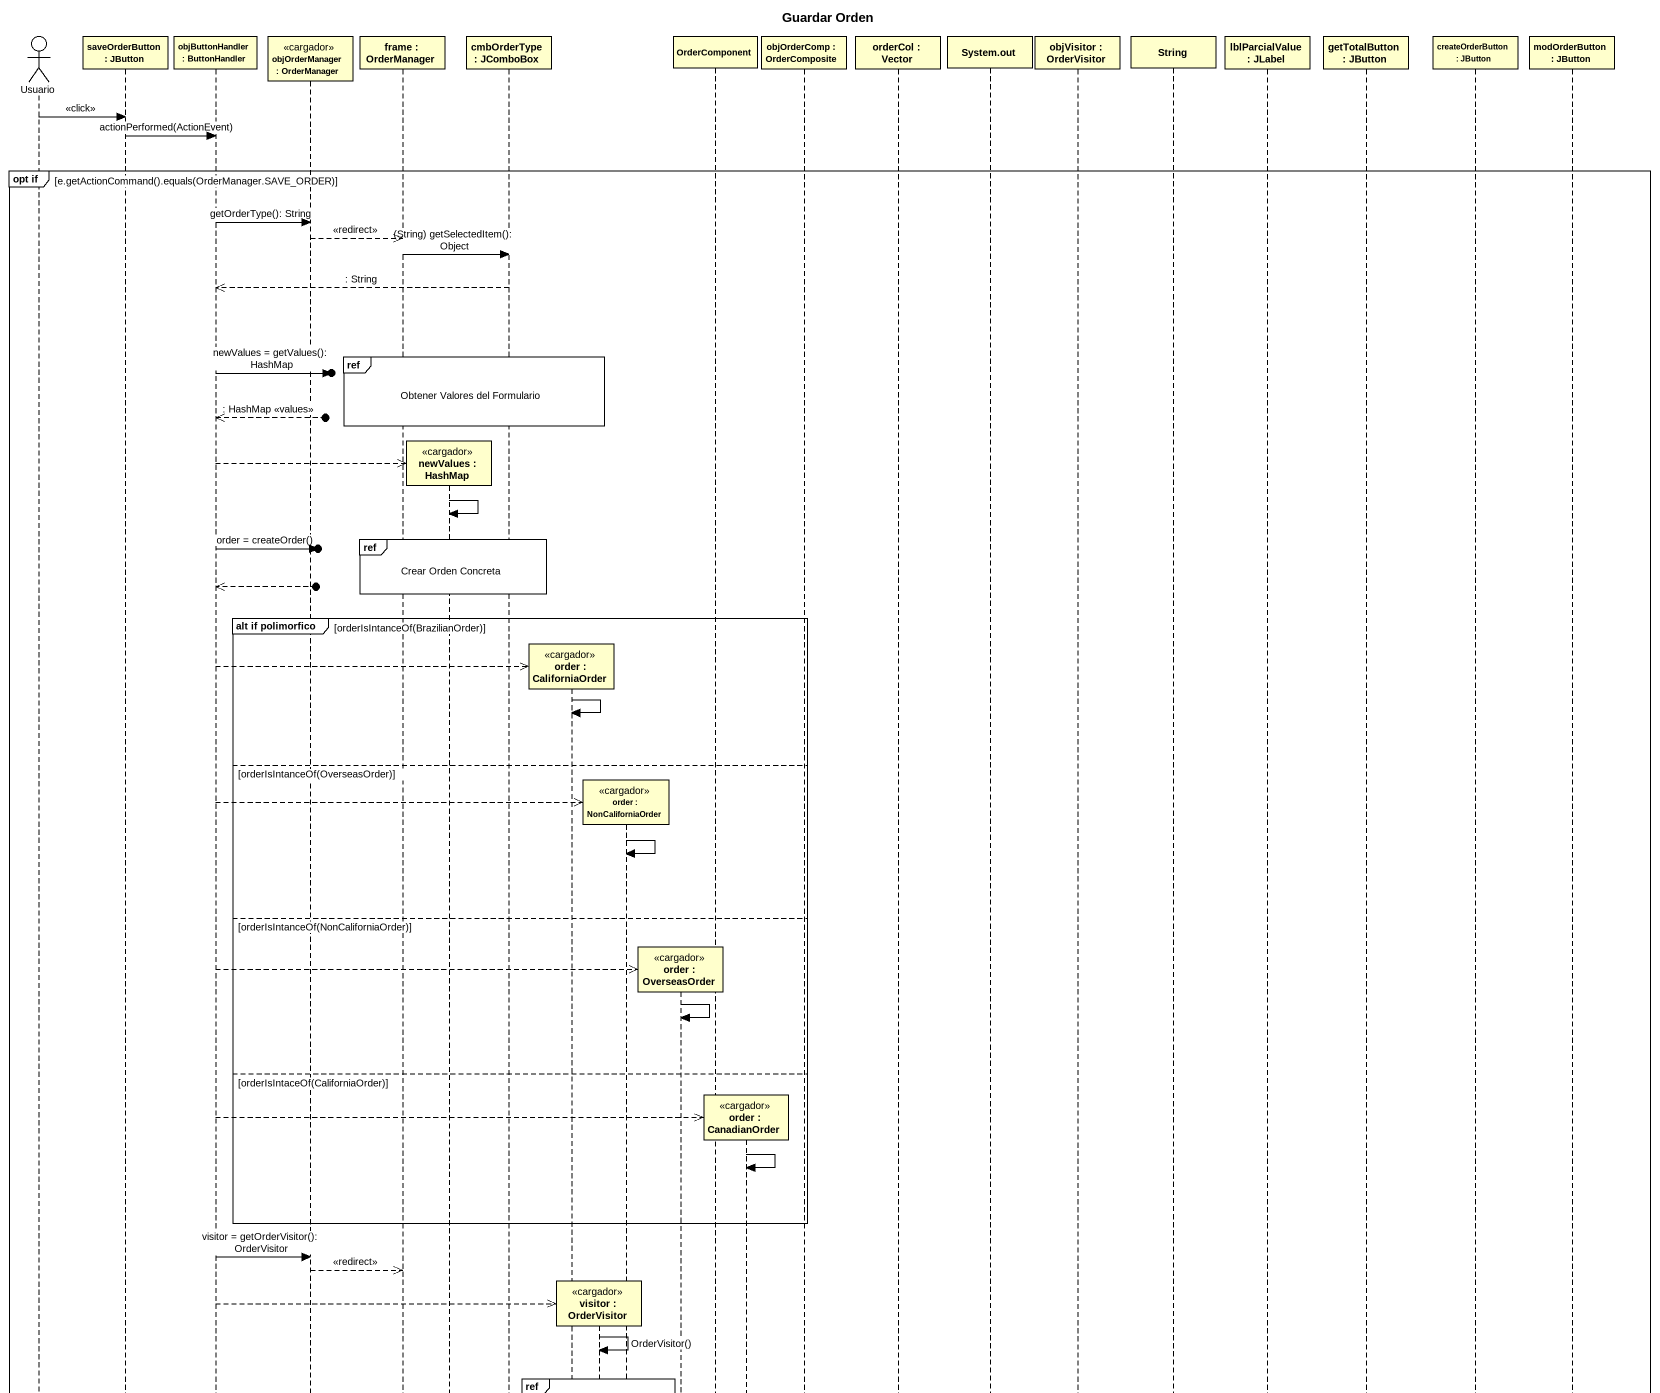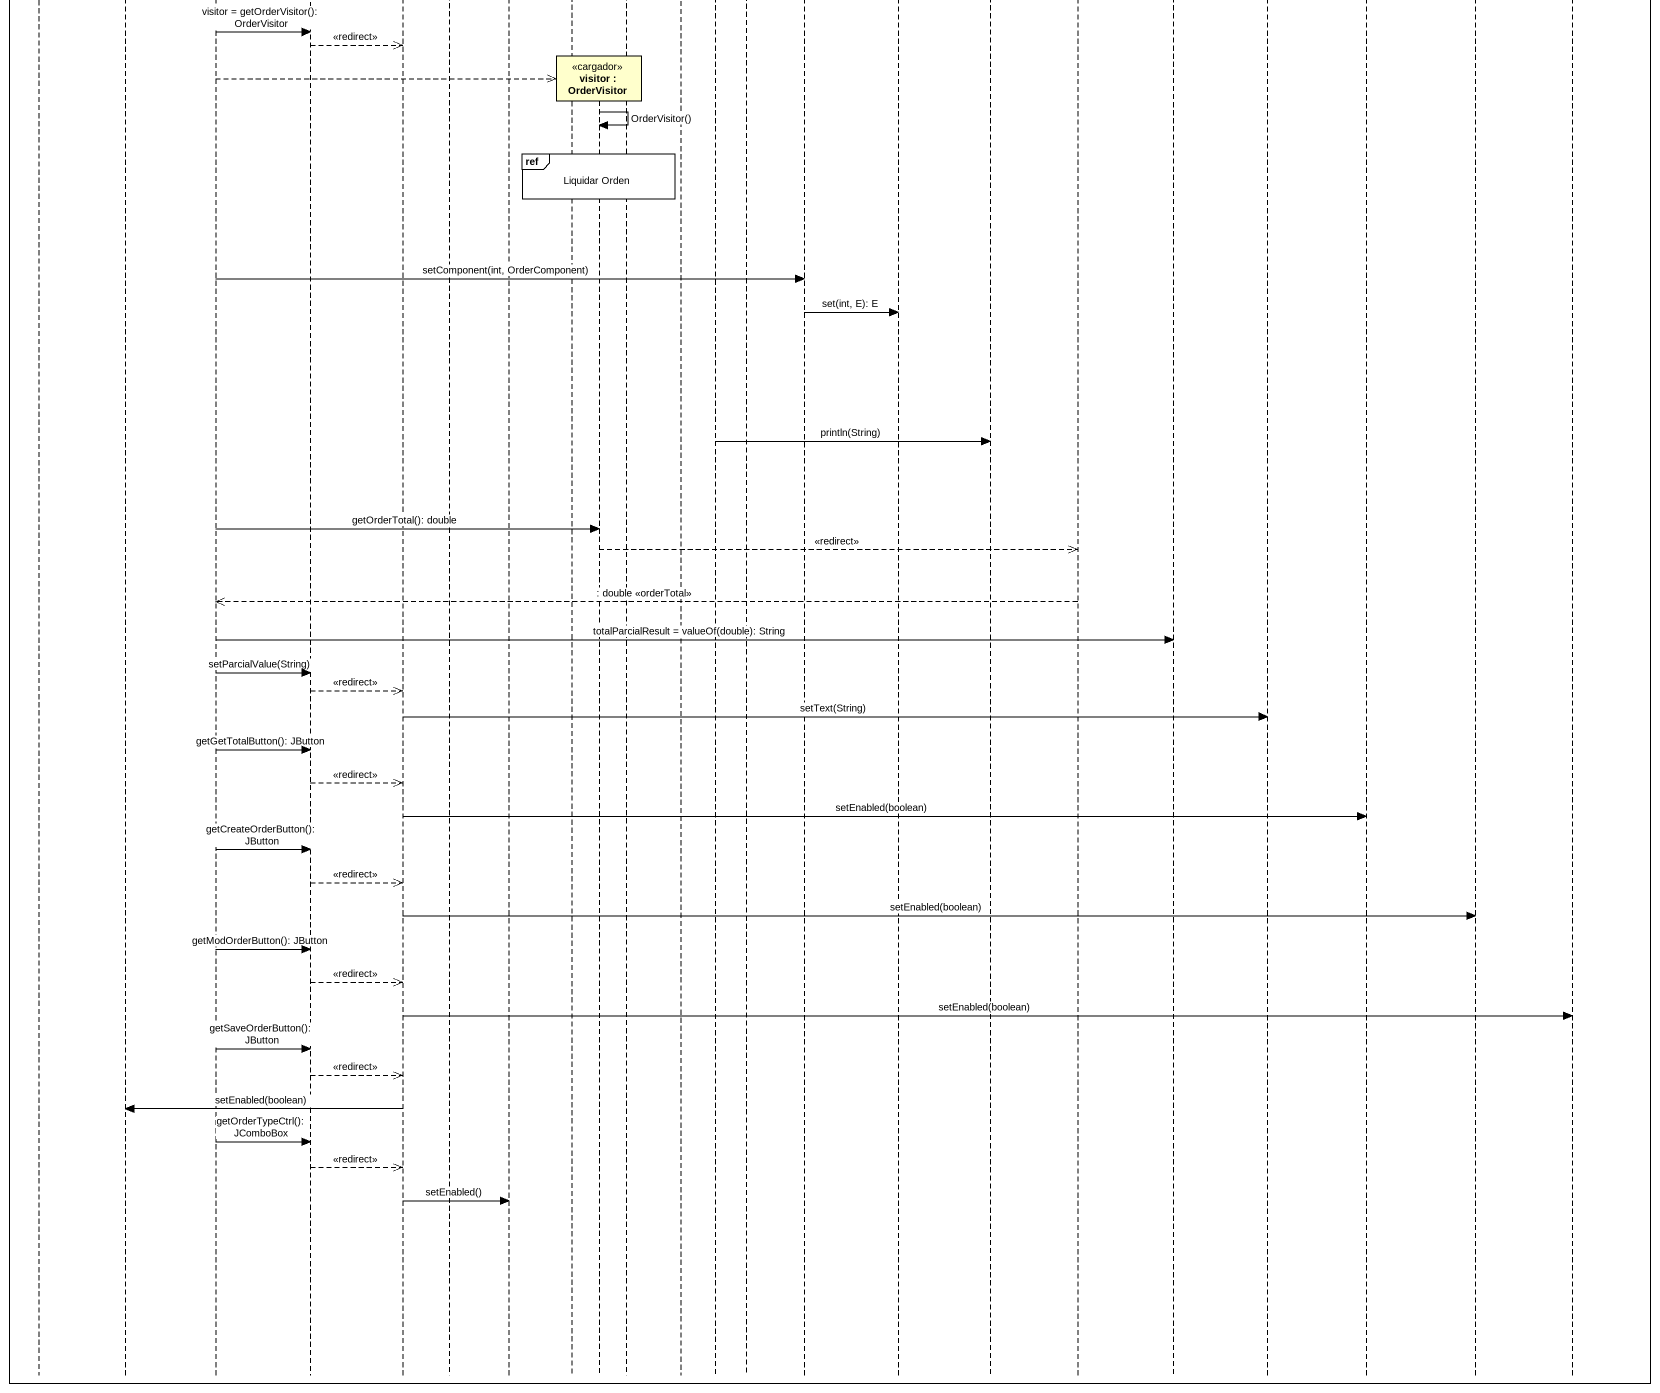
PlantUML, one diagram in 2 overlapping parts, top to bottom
@startuml
title Guardar Orden
hide footbox
actor Usuario
participant "saveOrderButton : JButton" as saveOrderButton
participant "objButtonHandler : ButtonHandler" as objButtonHandler
participant "objOrderManager : OrderManager" as objOrderManager <<cargador>>
participant "frame : OrderManager" as frame_
participant "newValues : HashMap" as newValues <<cargador>>
participant "cmbOrderType : JComboBox" as cmbOrderType
participant "order : CaliforniaOrder" as order <<cargador>>
participant "visitor : OrderVisitor" as visitor <<cargador>>
participant "order : NonCaliforniaOrder" as order_2 <<cargador>>
participant "order : OverseasOrder" as order_3 <<cargador>>
participant OrderComponent
participant "order : CanadianOrder" as order_4 <<cargador>>
participant "objOrderComp : OrderComposite" as objOrderComp
participant "orderCol : Vector" as orderCol
participant "System.out" as System_out
participant "objVisitor : OrderVisitor" as objVisitor
participant String
participant "lblParcialValue : JLabel" as lblParcialValue
participant "getTotalButton : JButton" as getTotalButton
participant "createOrderButton : JButton" as createOrderButton
participant "modOrderButton : JButton" as modOrderButton

Usuario -> saveOrderButton : <<click>>
saveOrderButton -> objButtonHandler : actionPerformed(ActionEvent)
group opt if [e.getActionCommand().equals(OrderManager.SAVE_ORDER)]
  objButtonHandler -> objOrderManager : getOrderType(): String
  objOrderManager -->> frame_ : <<redirect>>
  frame_ -> cmbOrderType : (String) getSelectedItem(): Object
  cmbOrderType -->> objButtonHandler : : String
  ref over frame_, newValues, cmbOrderType, order, visitor : Obtener Valores del Formulario
  objButtonHandler ->o] : newValues = getValues(): HashMap
  objButtonHandler <<--o] : : HashMap <<values>>
  objButtonHandler -->> newValues **
  newValues -> newValues
  ref over frame_, newValues, cmbOrderType : Crear Orden Concreta
  objButtonHandler ->o] : order = createOrder()
  objButtonHandler <<--o]
  group alt if polimorfico [orderIsIntanceOf(BrazilianOrder)]
    objButtonHandler -->> order **
    order -> order
  else orderIsIntanceOf(OverseasOrder)
    objButtonHandler -->> order_2 **
    order_2 -> order_2
  else orderIsIntanceOf(NonCaliforniaOrder)
    objButtonHandler -->> order_3 **
    order_3 -> order_3
  else orderIsIntaceOf(CaliforniaOrder)
    objButtonHandler -->> order_4 **
    order_4 -> order_4
  end
  objButtonHandler -> objOrderManager : visitor = getOrderVisitor(): OrderVisitor
  objOrderManager -->> frame_ : <<redirect>>
  objButtonHandler -->> visitor **
  visitor -> visitor : OrderVisitor()
  ref over order, visitor, order_2 : Liquidar Orden
  objButtonHandler -> objOrderComp : setComponent(int, OrderComponent)
  objOrderComp -> orderCol : set(int, E): E
  OrderComponent -> System_out : println(String)
  objButtonHandler -> visitor : getOrderTotal(): double
  visitor -->> objVisitor : <<redirect>>
  objVisitor -->> objButtonHandler : : double <<orderTotal>>
  objButtonHandler -> String : totalParcialResult = valueOf(double): String
  objButtonHandler -> objOrderManager : setParcialValue(String)
  objOrderManager -->> frame_ : <<redirect>>
  frame_ -> lblParcialValue : setText(String)
  objButtonHandler -> objOrderManager : getGetTotalButton(): JButton
  objOrderManager -->> frame_ : <<redirect>>
  frame_ -> getTotalButton : setEnabled(boolean)
  objButtonHandler -> objOrderManager : getCreateOrderButton(): JButton
  objOrderManager -->> frame_ : <<redirect>>
  frame_ -> createOrderButton : setEnabled(boolean)
  objButtonHandler -> objOrderManager : getModOrderButton(): JButton
  objOrderManager -->> frame_ : <<redirect>>
  frame_ -> modOrderButton : setEnabled(boolean)
  objButtonHandler -> objOrderManager : getSaveOrderButton(): JButton
  objOrderManager -->> frame_ : <<redirect>>
  frame_ -> saveOrderButton : setEnabled(boolean)
  objButtonHandler -> objOrderManager : getOrderTypeCtrl(): JComboBox
  objOrderManager -->> frame_ : <<redirect>>
  frame_ -> cmbOrderType : setEnabled()
end
@enduml
